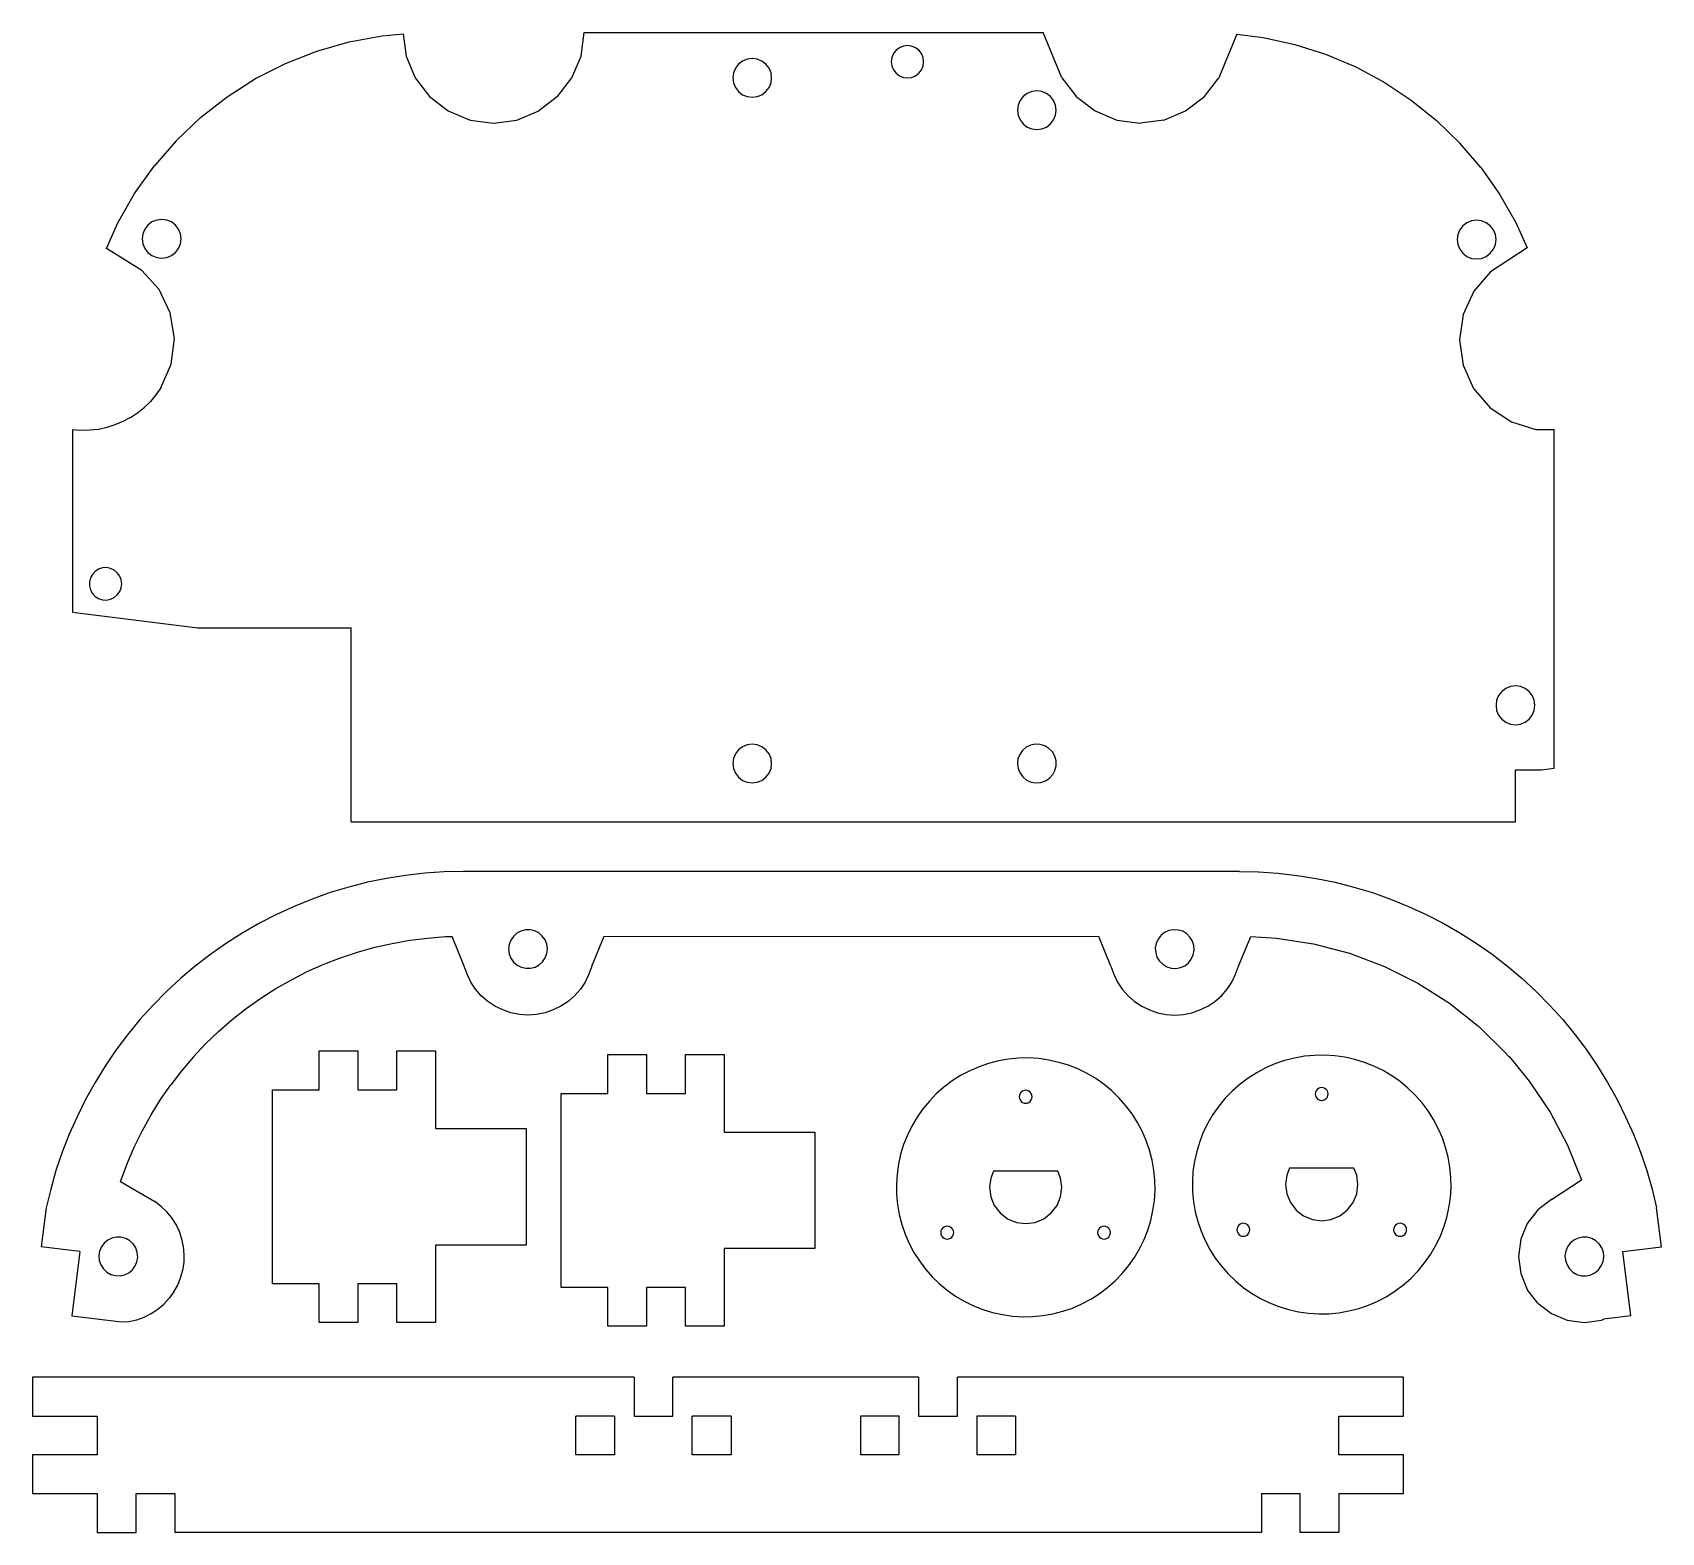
# Model space of a CAD drawing. Extents: x -202 to 202, y -117 to 117.
# Drawn here: x -201.9 to -75.9, y 1.2 to 117.1 of the extents above; entities that cross this region are included whole.
import ezdxf

# ---------------------------------------------------------------- set-up
doc = ezdxf.new("R2010")
doc.units = 0
doc.layers.get('0').update_dxf_attribs({"linetype": 'CONTINUOUS'})

msp = doc.modelspace()

# ---------------------------------------------------------------- linework, layer by layer
for p, q in [((-179.89, 115.66), (-177.39, 116.38)), ((-177.39, 116.38), (-174.83, 116.85)), ((-174.83, 116.85), (-173.22, 116.99)), ((-173.22, 116.99), (-172.98, 115.28)), ((-159.46, 115.28), (-159.22, 117.09)), ((-159.22, 117.09), (-123.73, 117.09)), ((-134.84, 115.92), (-135.1, 115.73)), ((-134.54, 116.05), (-134.84, 115.92)), ((-134.22, 116.09), (-134.54, 116.05)), ((-133.9, 116.05), (-134.22, 116.09)), ((-133.59, 115.92), (-133.9, 116.05)), ((-133.33, 115.73), (-133.59, 115.92)), ((-122.28, 113.59), (-123.73, 117.09)), ((-108.76, 116.96), (-110.16, 113.59)), ((-108.76, 116.96), (-106.73, 116.72)), ((-106.73, 116.72), (-104.28, 116.18)), ((-104.28, 116.18), (-101.89, 115.43)), ((-184.63, 113.53), (-182.31, 114.71)), ((-182.31, 114.71), (-179.89, 115.66)), ((-172.98, 115.28), (-172.28, 113.59)), ((-160.16, 113.59), (-159.46, 115.28)), ((-147.28, 114.65), (-147.52, 114.34)), ((-146.97, 114.89), (-147.28, 114.65)), ((-146.61, 115.04), (-146.97, 114.89)), ((-146.22, 115.09), (-146.61, 115.04)), ((-145.83, 115.04), (-146.22, 115.09)), ((-145.47, 114.89), (-145.83, 115.04)), ((-145.16, 114.65), (-145.47, 114.89)), ((-144.92, 114.34), (-145.16, 114.65)), ((-135.43, 115.17), (-135.47, 114.84)), ((-135.47, 114.84), (-135.43, 114.52)), ((-135.3, 115.47), (-135.43, 115.17)), ((-135.1, 115.73), (-135.3, 115.47)), ((-133.14, 115.47), (-133.33, 115.73)), ((-133.01, 115.17), (-133.14, 115.47)), ((-132.97, 114.84), (-133.01, 115.17)), ((-133.01, 114.52), (-132.97, 114.84)), ((-101.89, 115.43), (-99.57, 114.45)), ((-186.82, 112.13), (-184.63, 113.53)), ((-172.28, 113.59), (-171.17, 112.14)), ((-161.27, 112.14), (-160.16, 113.59)), ((-147.67, 113.98), (-147.72, 113.59)), ((-147.72, 113.59), (-147.67, 113.2)), ((-147.52, 114.34), (-147.67, 113.98)), ((-144.77, 113.98), (-144.92, 114.34)), ((-144.72, 113.59), (-144.77, 113.98)), ((-144.77, 113.2), (-144.72, 113.59)), ((-135.43, 114.52), (-135.3, 114.22)), ((-135.3, 114.22), (-135.1, 113.96)), ((-135.1, 113.96), (-134.84, 113.76)), ((-134.84, 113.76), (-134.54, 113.63)), ((-134.54, 113.63), (-134.22, 113.59)), ((-134.22, 113.59), (-133.9, 113.63)), ((-133.9, 113.63), (-133.59, 113.76)), ((-133.59, 113.76), (-133.33, 113.96)), ((-133.33, 113.96), (-133.14, 114.22)), ((-133.14, 114.22), (-133.01, 114.52)), ((-122.28, 113.59), (-121.57, 112.66)), ((-111.27, 112.14), (-110.16, 113.59)), ((-99.57, 114.45), (-97.36, 113.26)), ((-188.87, 110.52), (-186.82, 112.13)), ((-171.17, 112.14), (-169.72, 111.03)), ((-161.27, 112.14), (-162.72, 111.03)), ((-147.67, 113.2), (-147.52, 112.84)), ((-147.52, 112.84), (-147.28, 112.53)), ((-147.28, 112.53), (-146.97, 112.29)), ((-146.97, 112.29), (-146.61, 112.14)), ((-146.61, 112.14), (-146.22, 112.09)), ((-146.22, 112.09), (-145.83, 112.14)), ((-145.83, 112.14), (-145.47, 112.29)), ((-145.47, 112.29), (-145.16, 112.53)), ((-145.16, 112.53), (-144.92, 112.84)), ((-144.92, 112.84), (-144.77, 113.2)), ((-125.28, 112.15), (-125.52, 111.84)), ((-124.97, 112.39), (-125.28, 112.15)), ((-124.61, 112.54), (-124.97, 112.39)), ((-124.22, 112.59), (-124.61, 112.54)), ((-123.83, 112.54), (-124.22, 112.59)), ((-123.47, 112.39), (-123.83, 112.54)), ((-123.16, 112.15), (-123.47, 112.39)), ((-122.92, 111.84), (-123.16, 112.15)), ((-121.57, 112.66), (-121.53, 112.64)), ((-121.53, 112.64), (-121.17, 112.14)), ((-121.17, 112.14), (-119.72, 111.03)), ((-112.72, 111.03), (-111.27, 112.14)), ((-97.36, 113.26), (-95.27, 111.88)), ((-169.72, 111.03), (-168.03, 110.33)), ((-164.41, 110.33), (-162.72, 111.03)), ((-125.67, 111.48), (-125.72, 111.09)), ((-125.72, 111.09), (-125.67, 110.7)), ((-125.52, 111.84), (-125.67, 111.48)), ((-122.77, 111.48), (-122.92, 111.84)), ((-122.72, 111.09), (-122.77, 111.48)), ((-122.77, 110.7), (-122.72, 111.09)), ((-119.72, 111.03), (-118.03, 110.33)), ((-114.41, 110.33), (-112.72, 111.03)), ((-95.27, 111.88), (-93.31, 110.3)), ((-190.76, 108.73), (-188.87, 110.52)), ((-168.03, 110.33), (-166.22, 110.09)), ((-166.22, 110.09), (-164.41, 110.33)), ((-125.67, 110.7), (-125.52, 110.34)), ((-125.52, 110.34), (-125.28, 110.03)), ((-125.28, 110.03), (-124.97, 109.79)), ((-124.97, 109.79), (-124.61, 109.64)), ((-124.61, 109.64), (-124.22, 109.59)), ((-124.22, 109.59), (-123.83, 109.64)), ((-123.83, 109.64), (-123.47, 109.79)), ((-123.47, 109.79), (-123.16, 110.03)), ((-123.16, 110.03), (-122.92, 110.34)), ((-122.92, 110.34), (-122.77, 110.7)), ((-118.03, 110.33), (-116.22, 110.09)), ((-114.41, 110.33), (-116.22, 110.09)), ((-93.31, 110.3), (-91.51, 108.55)), ((-190.76, 108.73), (-192.46, 106.76)), ((-89.88, 106.64), (-91.51, 108.55)), ((-193.97, 104.64), (-192.46, 106.76)), ((-89.88, 106.64), (-88.44, 104.59)), ((-195.26, 102.38), (-193.97, 104.64)), ((-88.44, 104.59), (-87.19, 102.41)), ((-196.15, 100.4), (-195.26, 102.38)), ((-192.94, 102.21), (-193.18, 101.9)), ((-192.63, 102.45), (-192.94, 102.21)), ((-192.26, 102.6), (-192.63, 102.45)), ((-191.88, 102.65), (-192.26, 102.6)), ((-191.49, 102.6), (-191.88, 102.65)), ((-191.13, 102.45), (-191.49, 102.6)), ((-190.82, 102.21), (-191.13, 102.45)), ((-190.58, 101.9), (-190.82, 102.21)), ((-91.28, 102.15), (-91.52, 101.84)), ((-90.97, 102.39), (-91.28, 102.15)), ((-90.61, 102.54), (-90.97, 102.39)), ((-90.22, 102.59), (-90.61, 102.54)), ((-89.83, 102.54), (-90.22, 102.59)), ((-89.47, 102.39), (-89.83, 102.54)), ((-89.16, 102.15), (-89.47, 102.39)), ((-88.92, 101.84), (-89.16, 102.15)), ((-87.19, 102.41), (-86.3, 100.45)), ((-193.33, 101.53), (-193.38, 101.15)), ((-193.38, 101.15), (-193.33, 100.76)), ((-193.18, 101.9), (-193.33, 101.53)), ((-193.33, 100.76), (-193.18, 100.4)), ((-190.43, 101.53), (-190.58, 101.9)), ((-190.58, 100.4), (-190.43, 100.76)), ((-190.38, 101.15), (-190.43, 101.53)), ((-190.43, 100.76), (-190.38, 101.15)), ((-91.67, 101.48), (-91.72, 101.09)), ((-91.72, 101.09), (-91.67, 100.7)), ((-91.52, 101.84), (-91.67, 101.48)), ((-88.77, 101.48), (-88.92, 101.84)), ((-88.72, 101.09), (-88.77, 101.48)), ((-88.77, 100.7), (-88.72, 101.09)), ((-193.4, 98.7), (-196.15, 100.4)), ((-193.18, 100.4), (-192.94, 100.09)), ((-192.94, 100.09), (-192.63, 99.85)), ((-192.63, 99.85), (-192.26, 99.7)), ((-192.26, 99.7), (-191.88, 99.65)), ((-191.88, 99.65), (-191.49, 99.7)), ((-191.49, 99.7), (-191.13, 99.85)), ((-191.13, 99.85), (-190.82, 100.09)), ((-190.82, 100.09), (-190.58, 100.4)), ((-91.67, 100.7), (-91.52, 100.34)), ((-91.52, 100.34), (-91.28, 100.03)), ((-91.28, 100.03), (-90.97, 99.79)), ((-90.97, 99.79), (-90.61, 99.64)), ((-90.61, 99.64), (-90.22, 99.59)), ((-90.22, 99.59), (-89.83, 99.64)), ((-89.83, 99.64), (-89.47, 99.79)), ((-89.47, 99.79), (-89.16, 100.03)), ((-89.16, 100.03), (-88.92, 100.34)), ((-86.3, 100.45), (-89.15, 98.61)), ((-88.92, 100.34), (-88.77, 100.7)), ((-192.07, 97.22), (-193.4, 98.7)), ((-89.15, 98.61), (-90.44, 97.11)), ((-191.21, 95.42), (-192.07, 97.22)), ((-90.44, 97.11), (-91.26, 95.31)), ((-190.89, 93.45), (-191.21, 95.42)), ((-91.26, 95.31), (-91.55, 93.35)), ((-191.15, 91.47), (-190.89, 93.45)), ((-91.55, 93.35), (-91.27, 91.39)), ((-191.95, 89.64), (-191.15, 91.47)), ((-91.27, 91.39), (-90.46, 89.59)), ((-191.95, 89.64), (-192.32, 89.09)), ((-90.46, 89.59), (-89.17, 88.08)), ((-192.75, 88.58), (-193.23, 88.11)), ((-192.32, 89.09), (-192.75, 88.58)), ((-194.88, 87.02), (-195.49, 86.76)), ((-194.29, 87.33), (-194.88, 87.02)), ((-194.29, 87.33), (-193.74, 87.7)), ((-193.74, 87.7), (-193.23, 88.11)), ((-89.17, 88.08), (-87.52, 87)), ((-87.52, 87), (-85.63, 86.42)), ((-198.1, 86.34), (-198.76, 86.39)), ((-198.76, 86.39), (-198.76, 72.28)), ((-197.43, 86.35), (-198.1, 86.34)), ((-196.77, 86.42), (-197.43, 86.35)), ((-196.12, 86.56), (-196.77, 86.42)), ((-195.49, 86.76), (-196.12, 86.56)), ((-85.63, 86.42), (-84.22, 86.4)), ((-84.22, 60.22), (-84.22, 86.4)), ((-196.75, 75.61), (-197.02, 75.44)), ((-196.45, 75.71), (-196.75, 75.61)), ((-196.14, 75.73), (-196.45, 75.71)), ((-195.83, 75.67), (-196.14, 75.73)), ((-195.55, 75.54), (-195.83, 75.67)), ((-197.45, 74.63), (-197.46, 74.32)), ((-197.46, 74.32), (-197.38, 74.02)), ((-197.38, 74.94), (-197.45, 74.63)), ((-197.23, 75.21), (-197.38, 74.94)), ((-197.02, 75.44), (-197.23, 75.21)), ((-195.31, 75.34), (-195.55, 75.54)), ((-195.12, 75.08), (-195.31, 75.34)), ((-195.01, 74.79), (-195.12, 75.08)), ((-194.97, 74.48), (-195.01, 74.79)), ((-195.01, 74.17), (-194.97, 74.48)), ((-197.38, 74.02), (-197.23, 73.74)), ((-197.23, 73.74), (-197.01, 73.51)), ((-197.01, 73.51), (-196.75, 73.35)), ((-196.75, 73.35), (-196.45, 73.25)), ((-196.45, 73.25), (-196.14, 73.23)), ((-196.14, 73.23), (-195.83, 73.29)), ((-195.83, 73.29), (-195.55, 73.42)), ((-195.55, 73.42), (-195.31, 73.62)), ((-195.31, 73.62), (-195.12, 73.88)), ((-195.12, 73.88), (-195.01, 74.17)), ((-198.76, 72.28), (-189.09, 71.07)), ((-189.09, 71.07), (-177.22, 71.07)), ((-177.22, 56.09), (-177.22, 71.07)), ((-88.52, 65.84), (-88.67, 65.48)), ((-88.28, 66.15), (-88.52, 65.84)), ((-87.97, 66.39), (-88.28, 66.15)), ((-87.61, 66.54), (-87.97, 66.39)), ((-87.22, 66.59), (-87.61, 66.54)), ((-86.83, 66.54), (-87.22, 66.59)), ((-86.47, 66.39), (-86.83, 66.54)), ((-86.16, 66.15), (-86.47, 66.39)), ((-85.92, 65.84), (-86.16, 66.15)), ((-85.77, 65.48), (-85.92, 65.84)), ((-88.67, 65.48), (-88.72, 65.09)), ((-88.72, 65.09), (-88.67, 64.7)), ((-88.67, 64.7), (-88.52, 64.34)), ((-88.52, 64.34), (-88.28, 64.03)), ((-86.16, 64.03), (-85.92, 64.34)), ((-85.92, 64.34), (-85.77, 64.7)), ((-85.72, 65.09), (-85.77, 65.48)), ((-85.77, 64.7), (-85.72, 65.09)), ((-88.28, 64.03), (-87.97, 63.79)), ((-87.97, 63.79), (-87.61, 63.64)), ((-87.61, 63.64), (-87.22, 63.59)), ((-87.22, 63.59), (-86.83, 63.64)), ((-86.83, 63.64), (-86.47, 63.79)), ((-86.47, 63.79), (-86.16, 64.03)), ((-146.97, 61.89), (-147.28, 61.65)), ((-146.61, 62.04), (-146.97, 61.89)), ((-146.22, 62.09), (-146.61, 62.04)), ((-145.83, 62.04), (-146.22, 62.09)), ((-145.47, 61.89), (-145.83, 62.04)), ((-145.16, 61.65), (-145.47, 61.89)), ((-125.04, 61.85), (-125.33, 61.6)), ((-124.7, 62.01), (-125.04, 61.85)), ((-124.33, 62.09), (-124.7, 62.01)), ((-123.96, 62.07), (-124.33, 62.09)), ((-123.6, 61.96), (-123.96, 62.07)), ((-123.28, 61.76), (-123.6, 61.96)), ((-123.02, 61.49), (-123.28, 61.76)), ((-147.67, 60.98), (-147.72, 60.59)), ((-147.72, 60.59), (-147.67, 60.2)), ((-147.52, 61.34), (-147.67, 60.98)), ((-147.28, 61.65), (-147.52, 61.34)), ((-144.92, 61.34), (-145.16, 61.65)), ((-144.77, 60.98), (-144.92, 61.34)), ((-144.72, 60.59), (-144.77, 60.98)), ((-144.77, 60.2), (-144.72, 60.59)), ((-125.68, 60.95), (-125.72, 60.57)), ((-125.72, 60.57), (-125.67, 60.2)), ((-125.54, 61.3), (-125.68, 60.95)), ((-125.33, 61.6), (-125.54, 61.3)), ((-122.83, 61.16), (-123.02, 61.49)), ((-122.73, 60.8), (-122.83, 61.16)), ((-122.72, 60.42), (-122.73, 60.8)), ((-147.67, 60.2), (-147.52, 59.84)), ((-147.52, 59.84), (-147.28, 59.53)), ((-147.28, 59.53), (-146.97, 59.29)), ((-146.97, 59.29), (-146.61, 59.14)), ((-145.83, 59.14), (-145.47, 59.29)), ((-145.47, 59.29), (-145.16, 59.53)), ((-145.16, 59.53), (-144.92, 59.84)), ((-144.92, 59.84), (-144.77, 60.2)), ((-125.67, 60.2), (-125.52, 59.85)), ((-125.52, 59.85), (-125.3, 59.55)), ((-125.3, 59.55), (-125.01, 59.31)), ((-125.01, 59.31), (-124.66, 59.16)), ((-123.92, 59.12), (-123.56, 59.24)), ((-123.56, 59.24), (-123.25, 59.45)), ((-123.25, 59.45), (-122.99, 59.73)), ((-122.99, 59.73), (-122.82, 60.06)), ((-122.82, 60.06), (-122.72, 60.42)), ((-87.22, 60.09), (-85.22, 60.09)), ((-87.22, 56.09), (-87.22, 60.09)), ((-85.22, 60.09), (-84.22, 60.22)), ((-146.61, 59.14), (-146.22, 59.09)), ((-146.22, 59.09), (-145.83, 59.14)), ((-124.66, 59.16), (-124.29, 59.09)), ((-124.29, 59.09), (-123.92, 59.12)), ((-177.22, 56.09), (-87.22, 56.09)), ((-174.5, 51.71), (-175.96, 51.41)), ((-173.02, 51.94), (-174.5, 51.71)), ((-171.54, 52.11), (-173.02, 51.94)), ((-170.05, 52.21), (-171.54, 52.11)), ((-168.56, 52.25), (-170.05, 52.21)), ((-108.56, 52.25), (-168.56, 52.25)), ((-108.56, 52.25), (-107.07, 52.21)), ((-107.07, 52.21), (-105.58, 52.11)), ((-105.58, 52.11), (-104.09, 51.94)), ((-104.09, 51.94), (-102.62, 51.71)), ((-102.62, 51.71), (-101.16, 51.41)), ((-178.84, 50.61), (-180.25, 50.11)), ((-177.41, 51.04), (-178.84, 50.61)), ((-175.96, 51.41), (-177.41, 51.04)), ((-101.16, 51.41), (-99.71, 51.04)), ((-99.71, 51.04), (-98.28, 50.61)), ((-98.28, 50.61), (-96.87, 50.11)), ((-181.63, 49.55), (-182.99, 48.93)), ((-180.25, 50.11), (-181.63, 49.55)), ((-96.87, 50.11), (-95.49, 49.55)), ((-95.49, 49.55), (-94.13, 48.93)), ((-184.31, 48.24), (-185.61, 47.5)), ((-182.99, 48.93), (-184.31, 48.24)), ((-94.13, 48.93), (-92.8, 48.24)), ((-92.8, 48.24), (-91.51, 47.5)), ((-186.87, 46.7), (-188.09, 45.85)), ((-185.61, 47.5), (-186.87, 46.7)), ((-175.41, 46.39), (-174.06, 46.69)), ((-174.06, 46.69), (-172.7, 46.93)), ((-172.7, 46.93), (-171.32, 47.1)), ((-171.32, 47.1), (-169.94, 47.21)), ((-169.94, 47.21), (-169.43, 47.22)), ((-168.49, 44.93), (-169.43, 47.22)), ((-164.89, 46.93), (-165.02, 46.59)), ((-164.69, 47.23), (-164.89, 46.93)), ((-164.42, 47.47), (-164.69, 47.23)), ((-164.1, 47.64), (-164.42, 47.47)), ((-163.75, 47.73), (-164.1, 47.64)), ((-163.39, 47.74), (-163.75, 47.73)), ((-163.04, 47.65), (-163.39, 47.74)), ((-162.72, 47.49), (-163.04, 47.65)), ((-162.45, 47.25), (-162.72, 47.49)), ((-162.24, 46.96), (-162.45, 47.25)), ((-162.11, 46.62), (-162.24, 46.96)), ((-162.06, 46.26), (-162.11, 46.62)), ((-158.63, 44.93), (-157.67, 47.25)), ((-157.67, 47.25), (-119.43, 47.22)), ((-118.49, 44.93), (-119.43, 47.22)), ((-114.99, 46.69), (-115.06, 46.34)), ((-114.84, 47.02), (-114.99, 46.69)), ((-114.62, 47.31), (-114.84, 47.02)), ((-114.34, 47.53), (-114.62, 47.31)), ((-114.01, 47.68), (-114.34, 47.53)), ((-113.65, 47.74), (-114.01, 47.68)), ((-113.29, 47.72), (-113.65, 47.74)), ((-112.94, 47.62), (-113.29, 47.72)), ((-112.63, 47.43), (-112.94, 47.62)), ((-112.38, 47.17), (-112.63, 47.43)), ((-112.19, 46.86), (-112.38, 47.17)), ((-112.08, 46.52), (-112.19, 46.86)), ((-108.63, 44.93), (-107.68, 47.22)), ((-107.68, 47.22), (-105.68, 47.1)), ((-105.68, 47.1), (-102.83, 46.65)), ((-102.83, 46.65), (-100.04, 45.92)), ((-91.51, 47.5), (-90.25, 46.7)), ((-90.25, 46.7), (-89.03, 45.85)), ((-188.09, 45.85), (-189.28, 44.93)), ((-179.35, 45.08), (-178.06, 45.58)), ((-178.06, 45.58), (-176.75, 46.02)), ((-176.75, 46.02), (-175.41, 46.39)), ((-165.02, 46.59), (-165.06, 46.23)), ((-165.06, 46.23), (-165.01, 45.87)), ((-165.01, 45.87), (-164.88, 45.54)), ((-164.88, 45.54), (-164.67, 45.24)), ((-162.43, 45.26), (-162.22, 45.56)), ((-162.22, 45.56), (-162.1, 45.9)), ((-162.1, 45.9), (-162.06, 46.26)), ((-115.06, 46.34), (-115.03, 45.98)), ((-115.03, 45.98), (-114.93, 45.63)), ((-114.93, 45.63), (-114.74, 45.32)), ((-112.5, 45.19), (-112.28, 45.47)), ((-112.28, 45.47), (-112.13, 45.8)), ((-112.13, 45.8), (-112.06, 46.16)), ((-112.06, 46.16), (-112.08, 46.52)), ((-100.04, 45.92), (-97.34, 44.9)), ((-89.03, 45.85), (-87.84, 44.93)), ((-189.28, 44.93), (-190.42, 43.97)), ((-181.85, 43.88), (-180.62, 44.51)), ((-180.62, 44.51), (-179.35, 45.08)), ((-168.27, 44.3), (-168.49, 44.93)), ((-167.98, 43.7), (-168.27, 44.3)), ((-164.67, 45.24), (-164.4, 45)), ((-164.4, 45), (-164.08, 44.84)), ((-164.08, 44.84), (-163.73, 44.76)), ((-163.73, 44.76), (-163.36, 44.76)), ((-163.36, 44.76), (-163.01, 44.85)), ((-163.01, 44.85), (-162.7, 45.02)), ((-162.7, 45.02), (-162.43, 45.26)), ((-158.85, 44.3), (-159.14, 43.7)), ((-158.63, 44.93), (-158.85, 44.3)), ((-118.49, 44.93), (-118.27, 44.3)), ((-118.27, 44.3), (-117.98, 43.7)), ((-114.74, 45.32), (-114.48, 45.07)), ((-114.48, 45.07), (-114.17, 44.88)), ((-114.17, 44.88), (-113.83, 44.77)), ((-113.83, 44.77), (-113.47, 44.75)), ((-113.47, 44.75), (-113.11, 44.82)), ((-113.11, 44.82), (-112.78, 44.96)), ((-112.78, 44.96), (-112.5, 45.19)), ((-109.14, 43.7), (-108.85, 44.3)), ((-108.85, 44.3), (-108.63, 44.93)), ((-97.34, 44.9), (-94.76, 43.61)), ((-87.84, 44.93), (-86.7, 43.97)), ((-191.51, 42.96), (-192.56, 41.89)), ((-190.42, 43.97), (-191.51, 42.96)), ((-184.22, 42.45), (-183.05, 43.2)), ((-183.05, 43.2), (-181.85, 43.88)), ((-167.61, 43.14), (-167.98, 43.7)), ((-167.17, 42.64), (-167.61, 43.14)), ((-159.51, 43.14), (-159.95, 42.64)), ((-159.14, 43.7), (-159.51, 43.14)), ((-117.98, 43.7), (-117.61, 43.14)), ((-117.61, 43.14), (-117.17, 42.64)), ((-109.95, 42.64), (-109.51, 43.14)), ((-109.51, 43.14), (-109.14, 43.7)), ((-94.76, 43.61), (-92.32, 42.06)), ((-86.7, 43.97), (-85.61, 42.96)), ((-85.61, 42.96), (-84.56, 41.89)), ((-192.56, 41.89), (-193.56, 40.79)), ((-186.44, 40.79), (-185.35, 41.65)), ((-185.35, 41.65), (-184.22, 42.45)), ((-166.66, 42.2), (-167.17, 42.64)), ((-166.11, 41.83), (-166.66, 42.2)), ((-165.51, 41.54), (-166.11, 41.83)), ((-161.01, 41.83), (-161.61, 41.54)), ((-160.45, 42.2), (-161.01, 41.83)), ((-159.95, 42.64), (-160.45, 42.2)), ((-117.17, 42.64), (-116.66, 42.2)), ((-116.66, 42.2), (-116.11, 41.83)), ((-116.11, 41.83), (-115.51, 41.54)), ((-111.61, 41.54), (-111.01, 41.83)), ((-111.01, 41.83), (-110.45, 42.2)), ((-110.45, 42.2), (-109.95, 42.64)), ((-92.32, 42.06), (-90.06, 40.27)), ((-84.56, 41.89), (-83.56, 40.79)), ((-193.56, 40.79), (-194.51, 39.63)), ((-187.48, 39.88), (-186.44, 40.79)), ((-164.88, 41.32), (-165.51, 41.54)), ((-164.22, 41.19), (-164.88, 41.32)), ((-163.56, 41.15), (-164.22, 41.19)), ((-162.89, 41.19), (-163.56, 41.15)), ((-162.24, 41.32), (-162.89, 41.19)), ((-161.61, 41.54), (-162.24, 41.32)), ((-115.51, 41.54), (-114.88, 41.32)), ((-114.88, 41.32), (-114.22, 41.19)), ((-114.22, 41.19), (-113.56, 41.15)), ((-113.56, 41.15), (-112.89, 41.19)), ((-112.89, 41.19), (-112.24, 41.32)), ((-112.24, 41.32), (-111.61, 41.54)), ((-83.56, 40.79), (-82.61, 39.63)), ((-194.51, 39.63), (-195.41, 38.44)), ((-188.48, 38.92), (-187.48, 39.88)), ((-90.06, 40.27), (-88, 38.25)), ((-82.61, 39.63), (-81.71, 38.44)), ((-195.41, 38.44), (-196.25, 37.2)), ((-189.43, 37.91), (-190.32, 36.85)), ((-189.43, 37.91), (-188.48, 38.92)), ((-179.71, 35.37), (-179.71, 38.37)), ((-179.71, 38.37), (-176.71, 38.37)), ((-176.71, 38.37), (-176.71, 35.37)), ((-173.71, 35.37), (-173.71, 38.37)), ((-173.71, 38.37), (-170.71, 38.37)), ((-170.71, 38.37), (-170.71, 32.37)), ((-157.39, 35.09), (-157.39, 38.09)), ((-157.39, 38.09), (-154.39, 38.09)), ((-154.39, 38.09), (-154.39, 35.09)), ((-151.39, 35.09), (-151.39, 38.09)), ((-151.39, 38.09), (-148.39, 38.09)), ((-148.39, 38.09), (-148.39, 32.09)), ((-125.63, 37.81), (-126.42, 37.74)), ((-124.85, 37.83), (-125.63, 37.81)), ((-124.07, 37.78), (-124.85, 37.83)), ((-104.31, 37.82), (-105.07, 37.63)), ((-103.53, 37.96), (-104.31, 37.82)), ((-102.75, 38.03), (-103.53, 37.96)), ((-101.97, 38.04), (-102.75, 38.03)), ((-101.18, 37.99), (-101.97, 38.04)), ((-100.4, 37.88), (-101.18, 37.99)), ((-99.64, 37.71), (-100.4, 37.88)), ((-88, 38.25), (-87.76, 37.98)), ((-87.76, 37.98), (-87.69, 37.91)), ((-87.69, 37.91), (-86.15, 36.04)), ((-81.71, 38.44), (-80.87, 37.2)), ((-196.25, 37.2), (-197.03, 35.93)), ((-190.32, 36.85), (-191.17, 35.75)), ((-129.41, 36.84), (-130.11, 36.47)), ((-128.69, 37.15), (-129.41, 36.84)), ((-127.95, 37.41), (-128.69, 37.15)), ((-127.19, 37.6), (-127.95, 37.41)), ((-126.42, 37.74), (-127.19, 37.6)), ((-123.29, 37.67), (-124.07, 37.78)), ((-122.52, 37.49), (-123.29, 37.67)), ((-121.77, 37.26), (-122.52, 37.49)), ((-121.04, 36.98), (-121.77, 37.26)), ((-120.34, 36.63), (-121.04, 36.98)), ((-119.66, 36.23), (-120.34, 36.63)), ((-107.22, 36.69), (-107.89, 36.27)), ((-106.53, 37.06), (-107.22, 36.69)), ((-105.81, 37.37), (-106.53, 37.06)), ((-105.07, 37.63), (-105.81, 37.37)), ((-98.89, 37.48), (-99.64, 37.71)), ((-98.16, 37.19), (-98.89, 37.48)), ((-97.45, 36.85), (-98.16, 37.19)), ((-96.78, 36.45), (-97.45, 36.85)), ((-80.87, 37.2), (-80.09, 35.93)), ((-197.03, 35.93), (-197.76, 34.63)), ((-191.96, 34.62), (-191.17, 35.75)), ((-183.31, 35.37), (-179.71, 35.37)), ((-183.31, 20.37), (-183.31, 35.37)), ((-176.71, 35.37), (-173.71, 35.37)), ((-131.4, 35.58), (-131.99, 35.06)), ((-130.77, 36.05), (-131.4, 35.58)), ((-130.11, 36.47), (-130.77, 36.05)), ((-125.33, 35.26), (-125.43, 35.18)), ((-125.21, 35.31), (-125.33, 35.26)), ((-125.08, 35.33), (-125.21, 35.31)), ((-124.95, 35.31), (-125.08, 35.33)), ((-124.83, 35.26), (-124.95, 35.31)), ((-124.73, 35.18), (-124.83, 35.26)), ((-119.02, 35.78), (-119.66, 36.23)), ((-118.41, 35.28), (-119.02, 35.78)), ((-117.85, 34.73), (-118.41, 35.28)), ((-109.1, 35.28), (-109.65, 34.72)), ((-108.51, 35.8), (-109.1, 35.28)), ((-107.89, 36.27), (-108.51, 35.8)), ((-102.63, 35.3), (-102.68, 35.18)), ((-102.55, 35.4), (-102.63, 35.3)), ((-102.45, 35.48), (-102.55, 35.4)), ((-102.33, 35.53), (-102.45, 35.48)), ((-102.2, 35.55), (-102.33, 35.53)), ((-102.07, 35.53), (-102.2, 35.55)), ((-101.95, 35.48), (-102.07, 35.53)), ((-101.84, 35.4), (-101.95, 35.48)), ((-101.76, 35.3), (-101.84, 35.4)), ((-101.71, 35.18), (-101.76, 35.3)), ((-96.13, 36), (-96.78, 36.45)), ((-95.53, 35.5), (-96.13, 36)), ((-94.96, 34.95), (-95.53, 35.5)), ((-86.15, 36.04), (-84.54, 33.64)), ((-80.09, 35.93), (-79.36, 34.63)), ((-197.76, 34.63), (-198.42, 33.29)), ((-192.69, 33.44), (-191.96, 34.62)), ((-160.99, 35.09), (-157.39, 35.09)), ((-160.99, 20.09), (-160.99, 35.09)), ((-154.39, 35.09), (-151.39, 35.09)), ((-132.53, 34.5), (-133.03, 33.89)), ((-131.99, 35.06), (-132.53, 34.5)), ((-125.56, 34.96), (-125.58, 34.83)), ((-125.58, 34.83), (-125.56, 34.7)), ((-125.51, 35.08), (-125.56, 34.96)), ((-125.56, 34.7), (-125.51, 34.58)), ((-125.43, 35.18), (-125.51, 35.08)), ((-125.51, 34.58), (-125.43, 34.47)), ((-125.43, 34.47), (-125.33, 34.39)), ((-125.33, 34.39), (-125.21, 34.34)), ((-125.21, 34.34), (-125.08, 34.33)), ((-125.08, 34.33), (-124.95, 34.34)), ((-124.95, 34.34), (-124.83, 34.39)), ((-124.83, 34.39), (-124.73, 34.47)), ((-124.65, 35.08), (-124.73, 35.18)), ((-124.73, 34.47), (-124.65, 34.58)), ((-124.6, 34.96), (-124.65, 35.08)), ((-124.65, 34.58), (-124.6, 34.7)), ((-124.58, 34.83), (-124.6, 34.96)), ((-124.6, 34.7), (-124.58, 34.83)), ((-117.33, 34.14), (-117.85, 34.73)), ((-116.86, 33.52), (-117.33, 34.14)), ((-110.15, 34.11), (-110.6, 33.47)), ((-109.65, 34.72), (-110.15, 34.11)), ((-102.68, 35.18), (-102.7, 35.05)), ((-102.7, 35.05), (-102.68, 34.92)), ((-102.68, 34.92), (-102.63, 34.8)), ((-102.63, 34.8), (-102.55, 34.69)), ((-102.55, 34.69), (-102.45, 34.61)), ((-102.45, 34.61), (-102.33, 34.56)), ((-102.33, 34.56), (-102.2, 34.55)), ((-102.2, 34.55), (-102.07, 34.56)), ((-102.07, 34.56), (-101.95, 34.61)), ((-101.95, 34.61), (-101.84, 34.69)), ((-101.84, 34.69), (-101.76, 34.8)), ((-101.76, 34.8), (-101.71, 34.92)), ((-101.7, 35.05), (-101.71, 35.18)), ((-101.71, 34.92), (-101.7, 35.05)), ((-94.44, 34.36), (-94.96, 34.95)), ((-93.97, 33.74), (-94.44, 34.36)), ((-79.36, 34.63), (-78.7, 33.29)), ((-198.42, 33.29), (-199.03, 31.93)), ((-193.36, 32.23), (-192.69, 33.44)), ((-133.48, 33.25), (-133.88, 32.57)), ((-133.03, 33.89), (-133.48, 33.25)), ((-116.44, 32.85), (-116.86, 33.52)), ((-116.07, 32.16), (-116.44, 32.85)), ((-111, 32.79), (-111.35, 32.09)), ((-110.6, 33.47), (-111, 32.79)), ((-93.55, 33.07), (-93.97, 33.74)), ((-93.18, 32.38), (-93.55, 33.07)), ((-84.54, 33.64), (-83.19, 31.1)), ((-78.7, 33.29), (-78.09, 31.93)), ((-199.03, 31.93), (-199.57, 30.54)), ((-193.97, 30.99), (-193.36, 32.23)), ((-170.71, 32.37), (-163.71, 32.37)), ((-163.71, 32.37), (-163.71, 23.37)), ((-148.39, 32.09), (-141.39, 32.09)), ((-141.39, 32.09), (-141.39, 23.09)), ((-134.23, 31.87), (-134.52, 31.14)), ((-133.88, 32.57), (-134.23, 31.87)), ((-115.76, 31.44), (-116.07, 32.16)), ((-111.35, 32.09), (-111.63, 31.36)), ((-92.87, 31.66), (-93.18, 32.38)), ((-92.62, 30.92), (-92.87, 31.66)), ((-78.09, 31.93), (-77.55, 30.54)), ((-199.57, 30.54), (-200.05, 29.12)), ((-194.52, 29.72), (-193.97, 30.99)), ((-134.75, 30.39), (-134.92, 29.62)), ((-134.52, 31.14), (-134.75, 30.39)), ((-115.5, 30.7), (-115.76, 31.44)), ((-115.31, 29.94), (-115.5, 30.7)), ((-111.86, 30.61), (-112.04, 29.84)), ((-111.63, 31.36), (-111.86, 30.61)), ((-92.42, 30.16), (-92.62, 30.92)), ((-83.19, 31.1), (-82.11, 28.42)), ((-77.55, 30.54), (-77.07, 29.12)), ((-200.05, 29.12), (-200.46, 27.69)), ((-195.01, 28.42), (-194.52, 29.72)), ((-134.92, 29.62), (-135.03, 28.84)), ((-127.57, 29.08), (-127.78, 28.55)), ((-122.59, 29.08), (-127.57, 29.08)), ((-122.38, 28.55), (-122.59, 29.08)), ((-115.17, 29.16), (-115.31, 29.94)), ((-115.1, 28.38), (-115.17, 29.16)), ((-112.15, 29.06), (-112.19, 28.28)), ((-112.04, 29.84), (-112.15, 29.06)), ((-104.68, 29.3), (-104.9, 28.77)), ((-99.71, 29.3), (-104.68, 29.3)), ((-99.49, 28.77), (-99.71, 29.3)), ((-92.29, 29.38), (-92.42, 30.16)), ((-92.21, 28.6), (-92.29, 29.38)), ((-77.07, 29.12), (-76.66, 27.69)), ((-195.05, 28.28), (-195.01, 28.42)), ((-195.05, 28.28), (-192.4, 26.73)), ((-135.03, 28.84), (-135.08, 28.06)), ((-135.08, 28.06), (-135.06, 27.27)), ((-127.78, 28.55), (-127.88, 27.83)), ((-127.88, 27.83), (-127.78, 27.1)), ((-122.28, 27.83), (-122.38, 28.55)), ((-122.38, 27.1), (-122.28, 27.83)), ((-115.08, 27.6), (-115.1, 28.38)), ((-112.19, 28.28), (-112.18, 27.49)), ((-104.9, 28.77), (-105, 28.05)), ((-105, 28.05), (-104.9, 27.32)), ((-99.4, 28.05), (-99.49, 28.77)), ((-99.49, 27.32), (-99.4, 28.05)), ((-92.25, 27.03), (-92.2, 27.81)), ((-92.2, 27.81), (-92.21, 28.6)), ((-84.44, 26.9), (-82.11, 28.42)), ((-200.46, 27.69), (-200.81, 26.24)), ((-191.92, 26.36), (-192.4, 26.73)), ((-135.06, 27.27), (-134.99, 26.49)), ((-134.99, 26.49), (-134.86, 25.72)), ((-127.78, 27.1), (-127.51, 26.43)), ((-122.66, 26.43), (-122.38, 27.1)), ((-115.24, 26.04), (-115.13, 26.81)), ((-115.13, 26.81), (-115.08, 27.6)), ((-112.18, 27.49), (-112.11, 26.71)), ((-112.11, 26.71), (-111.97, 25.94)), ((-104.9, 27.32), (-104.62, 26.65)), ((-104.62, 26.65), (-104.18, 26.07)), ((-100.22, 26.07), (-99.77, 26.65)), ((-99.77, 26.65), (-99.49, 27.32)), ((-92.36, 26.25), (-92.25, 27.03)), ((-84.44, 26.9), (-85.49, 26.09)), ((-76.66, 27.69), (-76.31, 26.24)), ((-200.81, 26.24), (-201.19, 23.23)), ((-191.48, 25.94), (-191.92, 26.36)), ((-191.09, 25.47), (-191.48, 25.94)), ((-190.77, 24.96), (-191.09, 25.47)), ((-134.86, 25.72), (-134.66, 24.96)), ((-127.51, 26.43), (-127.06, 25.85)), ((-127.06, 25.85), (-126.48, 25.4)), ((-126.48, 25.4), (-125.8, 25.12)), ((-124.36, 25.12), (-123.68, 25.4)), ((-123.68, 25.4), (-123.1, 25.85)), ((-123.1, 25.85), (-122.66, 26.43)), ((-115.64, 24.52), (-115.41, 25.27)), ((-115.41, 25.27), (-115.24, 26.04)), ((-111.97, 25.94), (-111.78, 25.18)), ((-104.18, 26.07), (-103.6, 25.62)), ((-103.6, 25.62), (-102.92, 25.34)), ((-102.92, 25.34), (-102.2, 25.25)), ((-102.2, 25.25), (-101.47, 25.34)), ((-101.47, 25.34), (-100.8, 25.62)), ((-100.8, 25.62), (-100.22, 26.07)), ((-92.76, 24.74), (-92.53, 25.49)), ((-92.53, 25.49), (-92.36, 26.25)), ((-85.49, 26.09), (-86.3, 25.04)), ((-75.93, 23.23), (-76.31, 26.24)), ((-195.36, 23.98), (-195.72, 23.91)), ((-195, 23.97), (-195.36, 23.98)), ((-194.65, 23.87), (-195, 23.97)), ((-190.51, 24.41), (-190.77, 24.96)), ((-190.31, 23.83), (-190.51, 24.41)), ((-134.66, 24.96), (-134.41, 24.22)), ((-134.41, 24.22), (-134.09, 23.5)), ((-131.63, 24.46), (-131.64, 24.33)), ((-131.64, 24.33), (-131.63, 24.2)), ((-131.58, 24.58), (-131.63, 24.46)), ((-131.63, 24.2), (-131.58, 24.08)), ((-131.5, 24.68), (-131.58, 24.58)), ((-131.58, 24.08), (-131.5, 23.97)), ((-131.39, 24.76), (-131.5, 24.68)), ((-131.5, 23.97), (-131.39, 23.89)), ((-131.27, 24.81), (-131.39, 24.76)), ((-131.14, 24.83), (-131.27, 24.81)), ((-131.01, 24.81), (-131.14, 24.83)), ((-130.89, 24.76), (-131.01, 24.81)), ((-130.79, 24.68), (-130.89, 24.76)), ((-130.89, 23.89), (-130.79, 23.97)), ((-130.71, 24.58), (-130.79, 24.68)), ((-130.79, 23.97), (-130.71, 24.08)), ((-130.66, 24.46), (-130.71, 24.58)), ((-130.71, 24.08), (-130.66, 24.2)), ((-130.64, 24.33), (-130.66, 24.46)), ((-130.66, 24.2), (-130.64, 24.33)), ((-125.8, 25.12), (-125.08, 25.03)), ((-125.08, 25.03), (-124.36, 25.12)), ((-119.5, 24.46), (-119.52, 24.33)), ((-119.52, 24.33), (-119.5, 24.2)), ((-119.45, 24.58), (-119.5, 24.46)), ((-119.5, 24.2), (-119.45, 24.08)), ((-119.37, 24.68), (-119.45, 24.58)), ((-119.45, 24.08), (-119.37, 23.97)), ((-119.27, 24.76), (-119.37, 24.68)), ((-119.37, 23.97), (-119.27, 23.89)), ((-119.15, 24.81), (-119.27, 24.76)), ((-119.02, 24.83), (-119.15, 24.81)), ((-118.89, 24.81), (-119.02, 24.83)), ((-118.77, 24.76), (-118.89, 24.81)), ((-118.66, 24.68), (-118.77, 24.76)), ((-118.77, 23.89), (-118.66, 23.97)), ((-118.59, 24.58), (-118.66, 24.68)), ((-118.66, 23.97), (-118.59, 24.08)), ((-118.54, 24.46), (-118.59, 24.58)), ((-118.59, 24.08), (-118.54, 24.2)), ((-118.52, 24.33), (-118.54, 24.46)), ((-118.54, 24.2), (-118.52, 24.33)), ((-115.93, 23.79), (-115.64, 24.52)), ((-111.78, 25.18), (-111.52, 24.43)), ((-111.52, 24.43), (-111.21, 23.71)), ((-108.74, 24.68), (-108.76, 24.55)), ((-108.76, 24.55), (-108.74, 24.42)), ((-108.69, 24.8), (-108.74, 24.68)), ((-108.74, 24.42), (-108.69, 24.3)), ((-108.61, 24.9), (-108.69, 24.8)), ((-108.69, 24.3), (-108.61, 24.19)), ((-108.51, 24.98), (-108.61, 24.9)), ((-108.61, 24.19), (-108.51, 24.11)), ((-108.39, 25.03), (-108.51, 24.98)), ((-108.51, 24.11), (-108.39, 24.06)), ((-108.26, 25.05), (-108.39, 25.03)), ((-108.39, 24.06), (-108.26, 24.05)), ((-108.13, 25.03), (-108.26, 25.05)), ((-108.26, 24.05), (-108.13, 24.06)), ((-108.01, 24.98), (-108.13, 25.03)), ((-108.13, 24.06), (-108.01, 24.11)), ((-107.91, 24.9), (-108.01, 24.98)), ((-108.01, 24.11), (-107.91, 24.19)), ((-107.83, 24.8), (-107.91, 24.9)), ((-107.91, 24.19), (-107.83, 24.3)), ((-107.78, 24.68), (-107.83, 24.8)), ((-107.83, 24.3), (-107.78, 24.42)), ((-107.76, 24.55), (-107.78, 24.68)), ((-107.78, 24.42), (-107.76, 24.55)), ((-96.62, 24.68), (-96.64, 24.55)), ((-96.64, 24.55), (-96.62, 24.42)), ((-96.57, 24.8), (-96.62, 24.68)), ((-96.62, 24.42), (-96.57, 24.3)), ((-96.49, 24.9), (-96.57, 24.8)), ((-96.57, 24.3), (-96.49, 24.19)), ((-96.39, 24.98), (-96.49, 24.9)), ((-96.49, 24.19), (-96.39, 24.11)), ((-96.26, 25.03), (-96.39, 24.98)), ((-96.39, 24.11), (-96.26, 24.06)), ((-96.14, 25.05), (-96.26, 25.03)), ((-96.26, 24.06), (-96.14, 24.05)), ((-96.01, 25.03), (-96.14, 25.05)), ((-96.14, 24.05), (-96.01, 24.06)), ((-95.89, 24.98), (-96.01, 25.03)), ((-96.01, 24.06), (-95.89, 24.11)), ((-95.78, 24.9), (-95.89, 24.98)), ((-95.89, 24.11), (-95.78, 24.19)), ((-95.7, 24.8), (-95.78, 24.9)), ((-95.78, 24.19), (-95.7, 24.3)), ((-95.65, 24.68), (-95.7, 24.8)), ((-95.7, 24.3), (-95.65, 24.42)), ((-95.64, 24.55), (-95.65, 24.68)), ((-95.65, 24.42), (-95.64, 24.55)), ((-93.39, 23.3), (-93.05, 24.01)), ((-93.05, 24.01), (-92.76, 24.74)), ((-86.3, 25.04), (-86.81, 23.81)), ((-82.03, 23.98), (-82.38, 23.9)), ((-81.67, 23.97), (-82.03, 23.98)), ((-81.32, 23.88), (-81.67, 23.97)), ((-198.21, 22.86), (-201.19, 23.23)), ((-198.21, 22.86), (-198.83, 17.9)), ((-196.68, 22.89), (-196.73, 22.54)), ((-196.54, 23.23), (-196.68, 22.89)), ((-196.32, 23.52), (-196.54, 23.23)), ((-196.04, 23.75), (-196.32, 23.52)), ((-195.72, 23.91), (-196.04, 23.75)), ((-194.34, 23.69), (-194.65, 23.87)), ((-194.08, 23.45), (-194.34, 23.69)), ((-193.88, 23.14), (-194.08, 23.45)), ((-193.76, 22.8), (-193.88, 23.14)), ((-193.73, 22.44), (-193.76, 22.8)), ((-190.19, 23.23), (-190.31, 23.83)), ((-190.13, 22.63), (-190.19, 23.23)), ((-163.71, 23.37), (-170.71, 23.37)), ((-170.71, 23.37), (-170.71, 17.37)), ((-141.39, 23.09), (-148.39, 23.09)), ((-148.39, 23.09), (-148.39, 17.09)), ((-134.09, 23.5), (-133.73, 22.8)), ((-133.73, 22.8), (-133.3, 22.14)), ((-131.39, 23.89), (-131.27, 23.84)), ((-131.27, 23.84), (-131.14, 23.83)), ((-131.14, 23.83), (-131.01, 23.84)), ((-131.01, 23.84), (-130.89, 23.89)), ((-119.27, 23.89), (-119.15, 23.84)), ((-119.15, 23.84), (-119.02, 23.83)), ((-119.02, 23.83), (-118.89, 23.84)), ((-118.89, 23.84), (-118.77, 23.89)), ((-116.68, 22.41), (-116.28, 23.08)), ((-116.28, 23.08), (-115.93, 23.79)), ((-111.21, 23.71), (-110.84, 23.02)), ((-110.84, 23.02), (-110.42, 22.36)), ((-93.79, 22.63), (-93.39, 23.3)), ((-86.81, 23.81), (-86.99, 22.49)), ((-83.33, 22.89), (-83.39, 22.53)), ((-83.2, 23.22), (-83.33, 22.89)), ((-82.98, 23.51), (-83.2, 23.22)), ((-82.7, 23.74), (-82.98, 23.51)), ((-82.38, 23.9), (-82.7, 23.74)), ((-81.01, 23.69), (-81.32, 23.88)), ((-80.74, 23.45), (-81.01, 23.69)), ((-80.54, 23.15), (-80.74, 23.45)), ((-80.42, 22.81), (-80.54, 23.15)), ((-80.39, 22.45), (-80.42, 22.81)), ((-78.91, 22.86), (-75.93, 23.23)), ((-78.29, 17.9), (-78.91, 22.86)), ((-196.73, 22.54), (-196.7, 22.18)), ((-196.7, 22.18), (-196.58, 21.83)), ((-196.58, 21.83), (-196.38, 21.54)), ((-196.38, 21.54), (-196.12, 21.28)), ((-194.42, 21.23), (-194.14, 21.46)), ((-194.14, 21.46), (-193.93, 21.75)), ((-193.93, 21.75), (-193.79, 22.08)), ((-193.79, 22.08), (-193.73, 22.44)), ((-190.41, 20.83), (-190.25, 21.42)), ((-190.25, 21.42), (-190.15, 22.02)), ((-190.15, 22.02), (-190.13, 22.63)), ((-133.3, 22.14), (-132.83, 21.51)), ((-132.83, 21.51), (-132.31, 20.92)), ((-117.63, 21.16), (-117.13, 21.76)), ((-117.13, 21.76), (-116.68, 22.41)), ((-110.42, 22.36), (-109.95, 21.73)), ((-109.95, 21.73), (-109.43, 21.14)), ((-94.75, 21.38), (-94.25, 21.98)), ((-94.25, 21.98), (-93.79, 22.63)), ((-86.99, 22.49), (-86.81, 21.17)), ((-83.39, 22.53), (-83.35, 22.17)), ((-83.35, 22.17), (-83.23, 21.83)), ((-83.23, 21.83), (-83.03, 21.52)), ((-83.03, 21.52), (-82.77, 21.28)), ((-81.07, 21.23), (-80.79, 21.46)), ((-80.79, 21.46), (-80.58, 21.76)), ((-80.58, 21.76), (-80.44, 22.09)), ((-80.44, 22.09), (-80.39, 22.45)), ((-196.12, 21.28), (-195.81, 21.1)), ((-195.81, 21.1), (-195.46, 21.01)), ((-195.46, 21.01), (-195.1, 20.99)), ((-195.1, 20.99), (-194.75, 21.07)), ((-194.75, 21.07), (-194.42, 21.23)), ((-190.94, 19.74), (-190.64, 20.27)), ((-190.64, 20.27), (-190.41, 20.83)), ((-179.71, 20.37), (-183.31, 20.37)), ((-179.71, 17.37), (-179.71, 20.37)), ((-173.71, 20.37), (-176.71, 20.37)), ((-176.71, 20.37), (-176.71, 17.37)), ((-173.71, 17.37), (-173.71, 20.37)), ((-132.31, 20.92), (-131.75, 20.38)), ((-131.75, 20.38), (-131.14, 19.88)), ((-118.76, 20.08), (-118.17, 20.59)), ((-118.17, 20.59), (-117.63, 21.16)), ((-109.43, 21.14), (-108.87, 20.59)), ((-108.87, 20.59), (-108.26, 20.09)), ((-96.51, 19.82), (-95.88, 20.29)), ((-95.88, 20.29), (-95.29, 20.81)), ((-95.29, 20.81), (-94.75, 21.38)), ((-86.81, 21.17), (-86.3, 19.94)), ((-82.77, 21.28), (-82.46, 21.1)), ((-82.46, 21.1), (-82.11, 21)), ((-82.11, 21), (-81.74, 20.99)), ((-81.74, 20.99), (-81.39, 21.07)), ((-81.39, 21.07), (-81.07, 21.23)), ((-191.71, 18.8), (-191.29, 19.25)), ((-190.94, 19.74), (-191.29, 19.25)), ((-157.39, 20.09), (-160.99, 20.09)), ((-157.39, 17.09), (-157.39, 20.09)), ((-151.39, 20.09), (-154.39, 20.09)), ((-154.39, 20.09), (-154.39, 17.09)), ((-151.39, 17.09), (-151.39, 20.09)), ((-131.14, 19.88), (-130.5, 19.42)), ((-130.5, 19.42), (-129.83, 19.03)), ((-129.83, 19.03), (-129.12, 18.68)), ((-120.75, 18.82), (-120.05, 19.18)), ((-120.05, 19.18), (-119.39, 19.6)), ((-119.39, 19.6), (-118.76, 20.08)), ((-108.26, 20.09), (-107.62, 19.64)), ((-107.62, 19.64), (-106.94, 19.24)), ((-106.94, 19.24), (-106.24, 18.9)), ((-106.24, 18.9), (-105.51, 18.61)), ((-98.59, 18.72), (-97.86, 19.03)), ((-97.86, 19.03), (-97.17, 19.4)), ((-97.17, 19.4), (-96.51, 19.82)), ((-85.49, 18.88), (-86.3, 19.94)), ((-198.83, 17.9), (-194.99, 17.42)), ((-193.8, 17.59), (-193.22, 17.8)), ((-193.22, 17.8), (-192.68, 18.07)), ((-192.68, 18.07), (-192.17, 18.41)), ((-192.17, 18.41), (-191.71, 18.8)), ((-129.12, 18.68), (-128.39, 18.39)), ((-128.39, 18.39), (-127.64, 18.16)), ((-127.64, 18.16), (-126.87, 17.99)), ((-126.87, 17.99), (-126.1, 17.88)), ((-126.1, 17.88), (-125.31, 17.83)), ((-125.31, 17.83), (-124.53, 17.84)), ((-124.53, 17.84), (-123.75, 17.92)), ((-123.75, 17.92), (-122.97, 18.05)), ((-122.97, 18.05), (-122.21, 18.25)), ((-122.21, 18.25), (-121.47, 18.5)), ((-121.47, 18.5), (-120.75, 18.82)), ((-105.51, 18.61), (-104.76, 18.38)), ((-104.76, 18.38), (-103.99, 18.21)), ((-103.99, 18.21), (-103.21, 18.1)), ((-103.21, 18.1), (-102.43, 18.05)), ((-102.43, 18.05), (-101.64, 18.06)), ((-101.64, 18.06), (-100.86, 18.14)), ((-100.86, 18.14), (-100.09, 18.27)), ((-100.09, 18.27), (-99.33, 18.47)), ((-99.33, 18.47), (-98.59, 18.72)), ((-85.49, 18.88), (-84.44, 18.07)), ((-84.44, 18.07), (-83.21, 17.56)), ((-80.57, 17.56), (-80.38, 17.64)), ((-78.29, 17.9), (-80.38, 17.64)), ((-194.99, 17.42), (-194.39, 17.46)), ((-194.39, 17.46), (-193.8, 17.59)), ((-176.71, 17.37), (-179.71, 17.37)), ((-170.71, 17.37), (-173.71, 17.37)), ((-154.39, 17.09), (-157.39, 17.09)), ((-148.39, 17.09), (-151.39, 17.09)), ((-83.21, 17.56), (-81.89, 17.39)), ((-81.89, 17.39), (-80.57, 17.56)), ((-201.86, 13.15), (-201.86, 10.15)), ((-155.36, 13.15), (-201.86, 13.15)), ((-155.36, 13.15), (-155.36, 10.15)), ((-152.36, 10.15), (-152.36, 13.15)), ((-133.36, 13.15), (-152.36, 13.15)), ((-133.36, 13.15), (-133.36, 10.15)), ((-95.86, 13.15), (-130.36, 13.15)), ((-130.36, 10.15), (-130.36, 13.15)), ((-95.86, 10.15), (-95.86, 13.15)), ((-201.86, 10.15), (-196.86, 10.15)), ((-196.86, 10.15), (-196.86, 7.15)), ((-156.86, 10.15), (-159.86, 10.15)), ((-159.86, 7.15), (-159.86, 10.15)), ((-156.86, 10.15), (-156.86, 7.15)), ((-155.36, 10.15), (-152.36, 10.15)), ((-147.86, 10.15), (-150.86, 10.15)), ((-150.86, 7.15), (-150.86, 10.15)), ((-147.86, 10.15), (-147.86, 7.15)), ((-134.86, 10.15), (-137.86, 10.15)), ((-137.86, 10.15), (-137.86, 7.15)), ((-134.86, 7.15), (-134.86, 10.15)), ((-133.36, 10.15), (-130.36, 10.15)), ((-125.86, 10.15), (-128.86, 10.15)), ((-128.86, 10.15), (-128.86, 7.15)), ((-125.86, 10.15), (-125.86, 7.15)), ((-100.86, 10.15), (-95.86, 10.15)), ((-100.86, 7.15), (-100.86, 10.15)), ((-196.86, 7.15), (-201.86, 7.15)), ((-201.86, 7.15), (-201.86, 4.15)), ((-156.86, 7.15), (-159.86, 7.15)), ((-147.86, 7.15), (-150.86, 7.15)), ((-134.86, 7.15), (-137.86, 7.15)), ((-125.86, 7.15), (-128.86, 7.15)), ((-95.86, 7.15), (-100.86, 7.15)), ((-95.86, 4.15), (-95.86, 7.15)), ((-201.86, 4.15), (-196.86, 4.15)), ((-196.86, 4.15), (-196.86, 1.15)), ((-193.86, 4.15), (-190.86, 4.15)), ((-193.86, 1.15), (-193.86, 4.15)), ((-190.86, 4.15), (-190.86, 1.15)), ((-106.86, 4.15), (-103.86, 4.15)), ((-106.86, 4.15), (-106.86, 1.15)), ((-103.86, 1.15), (-103.86, 4.15)), ((-100.86, 4.15), (-95.86, 4.15)), ((-100.86, 4.15), (-100.86, 1.15)), ((-196.86, 1.15), (-193.86, 1.15)), ((-106.86, 1.15), (-190.86, 1.15)), ((-100.86, 1.15), (-103.86, 1.15))]:
    msp.add_line(p, q)

doc.saveas('drawing.dxf')
